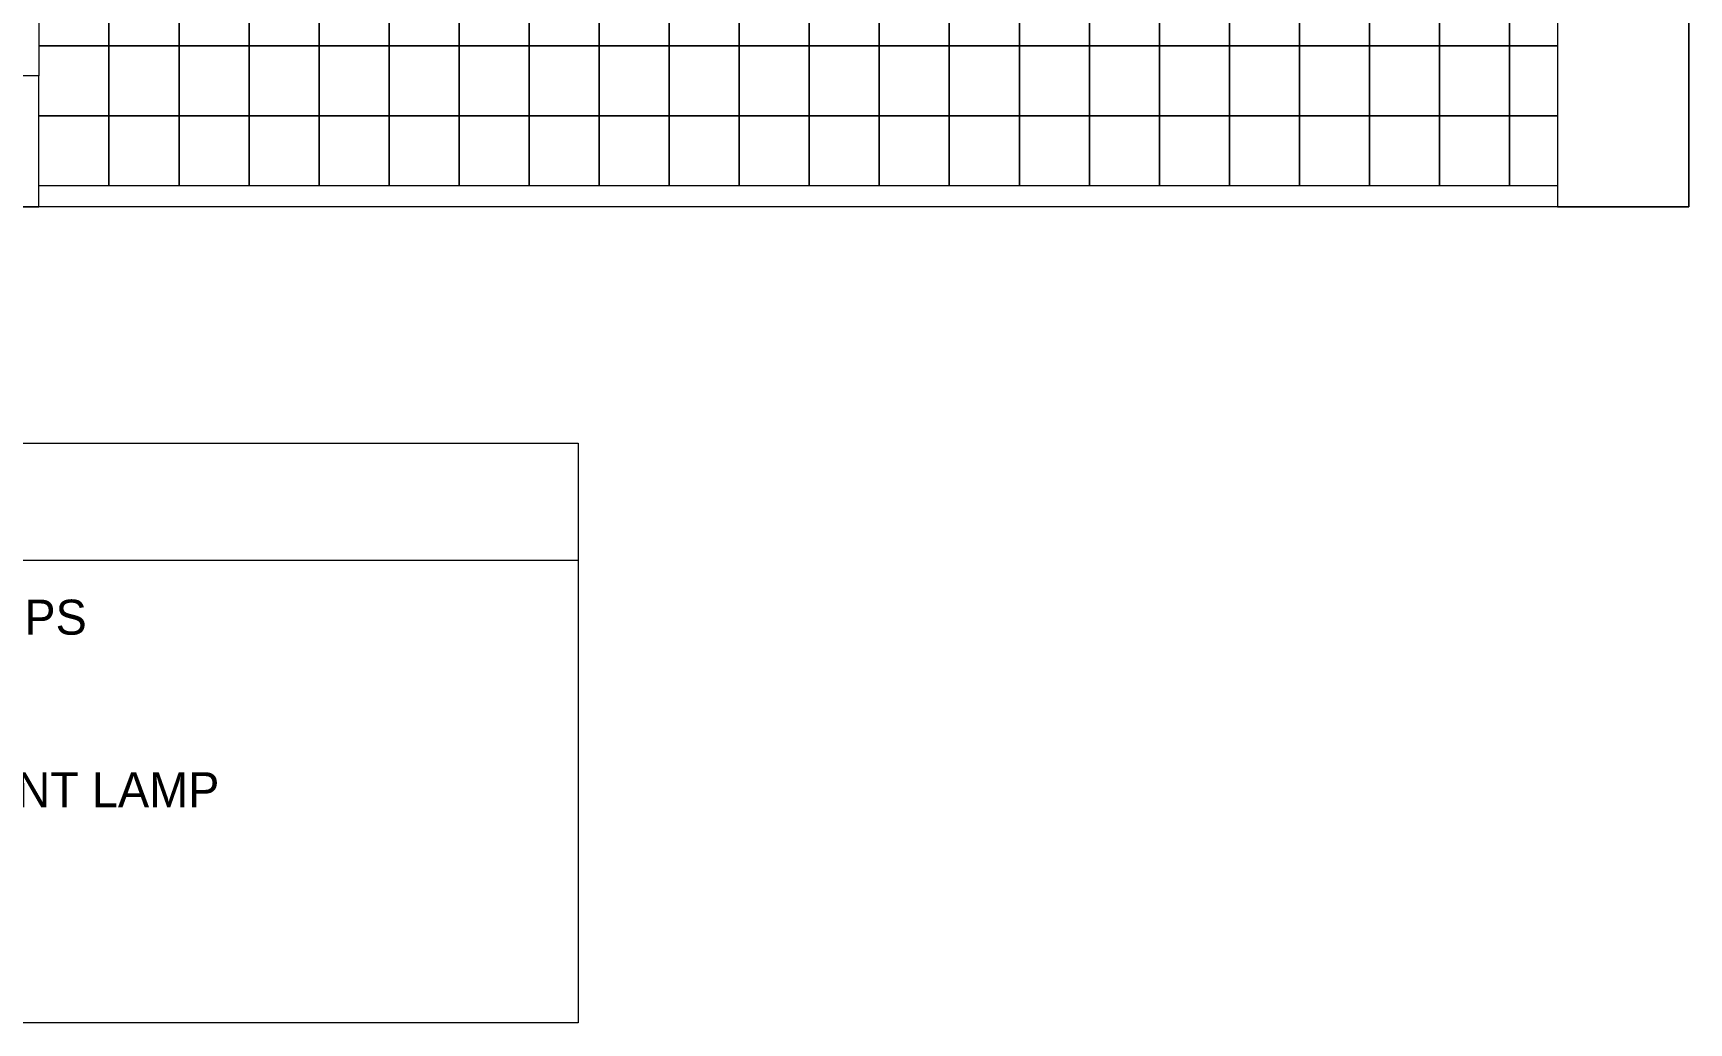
# Model space of a CAD drawing. Header units: millimetres. Extents: x 6000 to 109346, y -40506 to 46154.
# Drawn here: x 95159 to 109346, y 8934 to 17416 of the extents above; entities that cross this region are included whole.
import ezdxf

# ---------------------------------------------------------------- set-up
doc = ezdxf.new("R2010")
doc.units = ezdxf.units.MM
doc.layers.get('0').update_dxf_attribs({"lineweight": 9})
doc.layers.add('ARCH', color=7, linetype='Continuous', lineweight=5, true_color=0xa0a0a0)
doc.layers.add('Ceiling Grid', color=7, linetype='Continuous', lineweight=5, true_color=0xd2d2d2)

msp = doc.modelspace()

# ---------------------------------------------------------------- linework, layer by layer
at = {"lineweight": 15}
msp.add_line((64345.9, 12900.3), (99829, 12900.3), dxfattribs=at)
msp.add_lwpolyline([(64345.9, 13900.3), (99829, 13900.3), (99829, 8933.7), (64345.9, 8933.7)], close=True, dxfattribs=at)
at = {"layer": 'ARCH', "lineweight": 15}
for p, q in [((109345.9, 45925.6), (109345.9, 15925.6)), ((95209.3, 30363.1), (95209.3, 17050.6)), ((108220.9, 16105.6), (95209.3, 16105.6)), ((109345.9, 15925.6), (64345.9, 15925.6))]:
    msp.add_line(p, q, dxfattribs=at)
for points in [[(108220.9, 15925.6), (109345.9, 15925.6), (109345.9, 17525.6), (108220.9, 17525.6)], [(94084.3, 15925.6), (95209.3, 15925.6), (95209.3, 17050.6), (94084.3, 17050.6)]]:
    msp.add_lwpolyline(points, close=True, dxfattribs=at)
at = {"layer": 'Ceiling Grid', "lineweight": 15}
for p, q in [((95809.3, 17905.6), (95809.3, 17305.6)), ((107809.3, 17305.6), (107809.3, 17905.6)), ((95209.3, 17305.6), (95809.3, 17305.6)), ((95809.3, 17305.6), (95209.3, 17305.6)), ((95809.3, 17305.6), (95809.3, 16705.6)), ((107809.3, 17305.6), (108220.9, 17305.6)), ((107809.3, 16705.6), (107809.3, 17305.6)), ((108220.9, 17305.6), (107809.3, 17305.6)), ((95209.3, 16705.6), (95809.3, 16705.6)), ((95809.3, 16705.6), (95209.3, 16705.6)), ((95809.3, 16705.6), (95809.3, 16105.6)), ((95809.3, 16705.6), (96409.3, 16705.6)), ((95809.3, 16105.6), (95809.3, 16705.6)), ((96409.3, 16705.6), (97009.3, 16705.6)), ((96409.3, 16105.6), (96409.3, 16705.6)), ((96409.3, 16705.6), (96409.3, 16105.6)), ((97009.3, 16705.6), (97609.3, 16705.6)), ((97009.3, 16105.6), (97009.3, 16705.6)), ((97009.3, 16705.6), (97009.3, 16105.6)), ((97609.3, 16705.6), (98209.3, 16705.6)), ((97609.3, 16105.6), (97609.3, 16705.6)), ((97609.3, 16705.6), (97609.3, 16105.6)), ((98209.3, 16705.6), (98809.3, 16705.6)), ((98209.3, 16105.6), (98209.3, 16705.6)), ((98209.3, 16705.6), (98209.3, 16105.6)), ((98809.3, 16705.6), (99409.3, 16705.6)), ((98809.3, 16105.6), (98809.3, 16705.6)), ((98809.3, 16705.6), (98809.3, 16105.6)), ((99409.3, 16705.6), (100009.3, 16705.6)), ((99409.3, 16105.6), (99409.3, 16705.6)), ((99409.3, 16705.6), (99409.3, 16105.6)), ((100009.3, 16705.6), (100609.3, 16705.6)), ((100009.3, 16105.6), (100009.3, 16705.6)), ((100009.3, 16705.6), (100009.3, 16105.6)), ((100609.3, 16705.6), (101209.3, 16705.6)), ((100609.3, 16105.6), (100609.3, 16705.6)), ((100609.3, 16705.6), (100609.3, 16105.6)), ((101209.3, 16705.6), (101809.3, 16705.6)), ((101209.3, 16105.6), (101209.3, 16705.6)), ((101209.3, 16705.6), (101209.3, 16105.6)), ((101809.3, 16705.6), (102409.3, 16705.6)), ((101809.3, 16105.6), (101809.3, 16705.6)), ((101809.3, 16705.6), (101809.3, 16105.6)), ((102409.3, 16705.6), (103009.3, 16705.6)), ((102409.3, 16105.6), (102409.3, 16705.6)), ((102409.3, 16705.6), (102409.3, 16105.6)), ((103009.3, 16705.6), (103609.3, 16705.6)), ((103009.3, 16105.6), (103009.3, 16705.6)), ((103009.3, 16705.6), (103009.3, 16105.6)), ((103609.3, 16705.6), (104209.3, 16705.6)), ((103609.3, 16105.6), (103609.3, 16705.6)), ((103609.3, 16705.6), (103609.3, 16105.6)), ((104209.3, 16705.6), (104809.3, 16705.6)), ((104209.3, 16105.6), (104209.3, 16705.6)), ((104209.3, 16705.6), (104209.3, 16105.6)), ((104809.3, 16705.6), (105409.3, 16705.6)), ((104809.3, 16105.6), (104809.3, 16705.6)), ((104809.3, 16705.6), (104809.3, 16105.6)), ((105409.3, 16705.6), (106009.3, 16705.6)), ((105409.3, 16105.6), (105409.3, 16705.6)), ((105409.3, 16705.6), (105409.3, 16105.6)), ((106009.3, 16705.6), (106609.3, 16705.6)), ((106009.3, 16105.6), (106009.3, 16705.6)), ((106009.3, 16705.6), (106009.3, 16105.6)), ((106609.3, 16705.6), (107209.3, 16705.6)), ((106609.3, 16105.6), (106609.3, 16705.6)), ((106609.3, 16705.6), (106609.3, 16105.6)), ((107209.3, 16705.6), (107809.3, 16705.6)), ((107209.3, 16105.6), (107209.3, 16705.6)), ((107209.3, 16705.6), (107209.3, 16105.6)), ((107809.3, 16705.6), (108220.9, 16705.6)), ((107809.3, 16105.6), (107809.3, 16705.6)), ((108220.9, 16705.6), (107809.3, 16705.6)), ((107809.3, 16705.6), (107809.3, 16105.6))]:
    msp.add_line(p, q, dxfattribs=at)
for points in [[(95809.3, 17905.6), (96409.3, 17905.6), (96409.3, 17305.6), (95809.3, 17305.6)], [(96409.3, 17905.6), (97009.3, 17905.6), (97009.3, 17305.6), (96409.3, 17305.6)], [(97009.3, 17905.6), (97609.3, 17905.6), (97609.3, 17305.6), (97009.3, 17305.6)], [(97609.3, 17905.6), (98209.3, 17905.6), (98209.3, 17305.6), (97609.3, 17305.6)], [(98209.3, 17905.6), (98809.3, 17905.6), (98809.3, 17305.6), (98209.3, 17305.6)], [(98809.3, 17905.6), (99409.3, 17905.6), (99409.3, 17305.6), (98809.3, 17305.6)], [(99409.3, 17905.6), (100009.3, 17905.6), (100009.3, 17305.6), (99409.3, 17305.6)], [(100009.3, 17905.6), (100609.3, 17905.6), (100609.3, 17305.6), (100009.3, 17305.6)], [(100609.3, 17905.6), (101209.3, 17905.6), (101209.3, 17305.6), (100609.3, 17305.6)], [(101209.3, 17905.6), (101809.3, 17905.6), (101809.3, 17305.6), (101209.3, 17305.6)], [(101809.3, 17905.6), (102409.3, 17905.6), (102409.3, 17305.6), (101809.3, 17305.6)], [(102409.3, 17905.6), (103009.3, 17905.6), (103009.3, 17305.6), (102409.3, 17305.6)], [(103009.3, 17905.6), (103609.3, 17905.6), (103609.3, 17305.6), (103009.3, 17305.6)], [(103609.3, 17905.6), (104209.3, 17905.6), (104209.3, 17305.6), (103609.3, 17305.6)], [(104209.3, 17905.6), (104809.3, 17905.6), (104809.3, 17305.6), (104209.3, 17305.6)], [(104809.3, 17905.6), (105409.3, 17905.6), (105409.3, 17305.6), (104809.3, 17305.6)], [(105409.3, 17905.6), (106009.3, 17905.6), (106009.3, 17305.6), (105409.3, 17305.6)], [(106009.3, 17905.6), (106609.3, 17905.6), (106609.3, 17305.6), (106009.3, 17305.6)], [(106609.3, 17905.6), (107209.3, 17905.6), (107209.3, 17305.6), (106609.3, 17305.6)], [(107209.3, 17905.6), (107809.3, 17905.6), (107809.3, 17305.6), (107209.3, 17305.6)], [(95809.3, 17305.6), (96409.3, 17305.6), (96409.3, 16705.6), (95809.3, 16705.6)], [(96409.3, 17305.6), (97009.3, 17305.6), (97009.3, 16705.6), (96409.3, 16705.6)], [(97009.3, 17305.6), (97609.3, 17305.6), (97609.3, 16705.6), (97009.3, 16705.6)], [(97609.3, 17305.6), (98209.3, 17305.6), (98209.3, 16705.6), (97609.3, 16705.6)], [(98209.3, 17305.6), (98809.3, 17305.6), (98809.3, 16705.6), (98209.3, 16705.6)], [(98809.3, 17305.6), (99409.3, 17305.6), (99409.3, 16705.6), (98809.3, 16705.6)], [(99409.3, 17305.6), (100009.3, 17305.6), (100009.3, 16705.6), (99409.3, 16705.6)], [(100009.3, 17305.6), (100609.3, 17305.6), (100609.3, 16705.6), (100009.3, 16705.6)], [(100609.3, 17305.6), (101209.3, 17305.6), (101209.3, 16705.6), (100609.3, 16705.6)], [(101209.3, 17305.6), (101809.3, 17305.6), (101809.3, 16705.6), (101209.3, 16705.6)], [(101809.3, 17305.6), (102409.3, 17305.6), (102409.3, 16705.6), (101809.3, 16705.6)], [(102409.3, 17305.6), (103009.3, 17305.6), (103009.3, 16705.6), (102409.3, 16705.6)], [(103009.3, 17305.6), (103609.3, 17305.6), (103609.3, 16705.6), (103009.3, 16705.6)], [(103609.3, 17305.6), (104209.3, 17305.6), (104209.3, 16705.6), (103609.3, 16705.6)], [(104209.3, 17305.6), (104809.3, 17305.6), (104809.3, 16705.6), (104209.3, 16705.6)], [(104809.3, 17305.6), (105409.3, 17305.6), (105409.3, 16705.6), (104809.3, 16705.6)], [(105409.3, 17305.6), (106009.3, 17305.6), (106009.3, 16705.6), (105409.3, 16705.6)], [(106009.3, 17305.6), (106609.3, 17305.6), (106609.3, 16705.6), (106009.3, 16705.6)], [(106609.3, 17305.6), (107209.3, 17305.6), (107209.3, 16705.6), (106609.3, 16705.6)], [(107209.3, 17305.6), (107809.3, 17305.6), (107809.3, 16705.6), (107209.3, 16705.6)]]:
    msp.add_lwpolyline(points, close=True, dxfattribs=at)

# ---------------------------------------------------------------- texts
at = {"linetype": 'ByBlock', "lineweight": 15}
for s, p in [('3 X 14W FLUORESCENT LAMPS', (89510.9, 12260.5)), ('20W COMPACT FLUORESCENT LAMP', (89510.9, 10781.5))]:
    msp.add_text(s, height=300, dxfattribs=at).set_placement(p)

doc.saveas('drawing.dxf')
